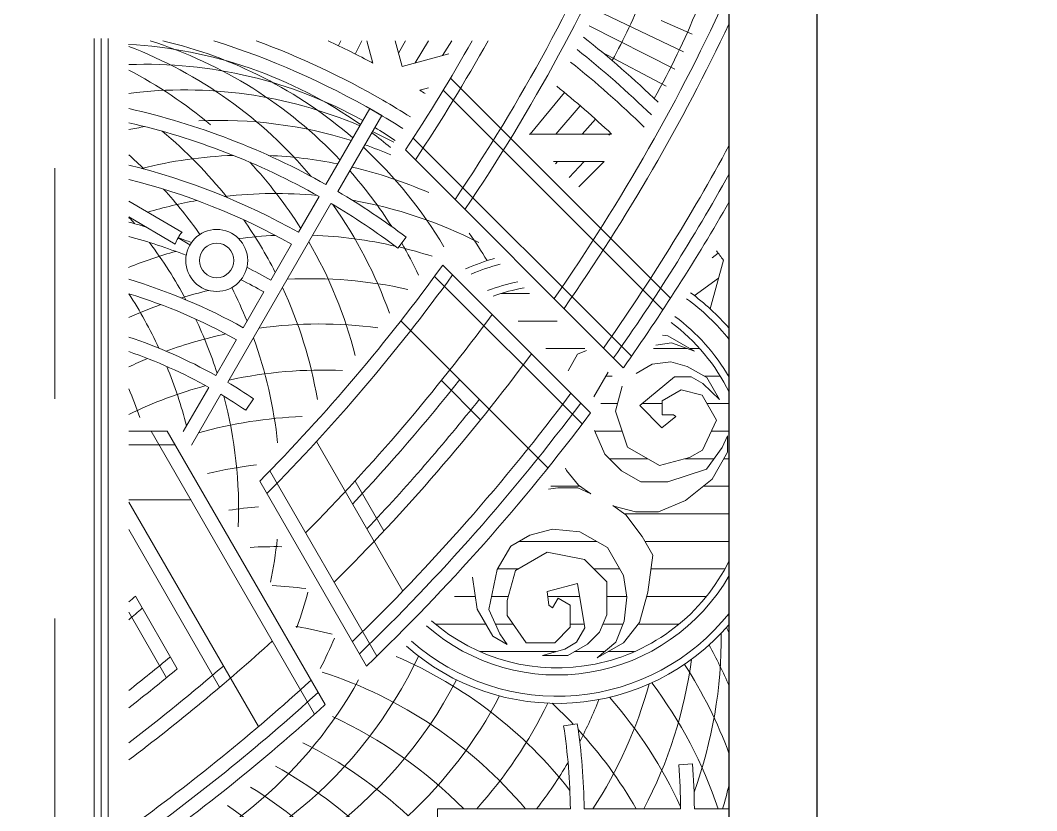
# Model space of a CAD drawing. Header units: inches. Extents: x -6.2 to 19.1, y -0.3 to 14.3.
# Drawn here: x 5.611 to 7.058, y 9.415 to 10.54 of the extents above; entities that cross this region are included whole.
import ezdxf

# ---------------------------------------------------------------- set-up
doc = ezdxf.new("R2010")
doc.units = ezdxf.units.IN
doc.header["$MEASUREMENT"] = 0
doc.layers.add('NOPLOT', color=40, linetype='Continuous', lineweight=5)

# ---------------------------------------------------------------- blocks, each defined once
blk = doc.blocks.new('FacePlate')
at = {"color": 0}
blk.add_line((1.2053, -3.1628), (1.2053, -4.7785), dxfattribs=at)
blk = doc.blocks.new('Linework')
at = {"color": 251, "true_color": 0x636466}
blk.add_lwpolyline([(-0.1616, -4.914), (0.1616, -4.914, -0.198912), (0.2942, -4.9689), (0.3902, -5.0649, 0.198912), (0.4786, -5.1015), (0.9562, -5.1015, 0.053283), (1.0751, -5.0888, 0.380805), (1.1731, -4.9544, -0.472574), (1.3717, -4.7559, 0.380805), (1.506, -4.6579, 0.053283), (1.5187, -4.539), (1.5187, -4.4821, 0.198912), (1.4821, -4.3937), (1.1712, -4.0828, -0.198912), (1.0812, -3.8655), (1.0812, -2.2498, -0.198912)], format="xyb", dxfattribs=at)
at = {"layer": 'NOPLOT', "color": 251, "true_color": 0x636466}
for p, q in [((1.0164, -2.5437), (0.8929, -2.4853)), ((1.0288, -2.519), (0.9845, -2.4994)), ((1.004, -2.5684), (0.8819, -2.5069)), ((0.5284, -2.5282), (0.5251, -2.5351)), ((0.5585, -2.5282), (0.5489, -2.5472)), ((0.574, -2.5599), (0.5655, -2.5282)), ((0.6158, -2.5646), (0.6061, -2.5282)), ((0.6208, -2.5282), (0.6108, -2.5459)), ((0.6531, -2.5282), (0.6345, -2.5596)), ((0.6863, -2.5282), (0.6731, -2.5493)), ((0.9002, -2.5442), (0.9916, -2.593)), ((0.5734, -2.5579), (0.5727, -2.5592)), ((0.6158, -2.5646), (0.6823, -2.5468)), ((0.6847, -2.5814), (0.9978, -2.8944)), ((0.6408, -2.5985), (0.6535, -2.5951)), ((0.6428, -2.598), (0.642, -2.5993)), ((0.6743, -2.5987), (0.9868, -2.9112)), ((0.8468, -2.6017), (0.7981, -2.6609)), ((0.5698, -2.6247), (0.5074, -2.7329)), ((0.5868, -2.6345), (0.5698, -2.6247)), ((0.8692, -2.6206), (0.8345, -2.6609)), ((0.5868, -2.6345), (0.5243, -2.7427)), ((0.8912, -2.6399), (0.8722, -2.6609)), ((0.914, -2.6609), (0.7964, -2.6609)), ((0.9127, -2.6597), (0.9099, -2.6627)), ((0.6314, -2.6667), (0.9421, -2.9773)), ((0.9306, -2.9936), (0.6204, -2.6834)), ((0.9034, -2.7002), (0.8312, -2.7002)), ((0.837, -2.7002), (0.8343, -2.7032)), ((0.8747, -2.7002), (0.8536, -2.7226)), ((0.8673, -2.7362), (0.9034, -2.7002)), ((0.1214, -3.0378), (0.1214, -2.7093)), ((0.2266, -2.7563), (0.3025, -2.8007)), ((0.5145, -2.7596), (0.3675, -3.0143)), ((0.4976, -2.7498), (0.4682, -2.8008)), ((0.2266, -2.779), (0.2926, -2.8176)), ((0.2969, -2.8088), (0.3138, -2.8187)), ((0.4584, -2.8178), (0.4289, -2.8687)), ((0.6215, -2.8077), (0.6097, -2.8233)), ((1.0657, -2.8305), (1.057, -2.837)), ((0.8839, -3.0578), (0.6736, -2.8475)), ((1.0543, -2.9099), (1.073, -2.8403)), ((0.6619, -2.8635), (0.872, -3.0736)), ((1.066, -2.8663), (1.0316, -2.891)), ((0.4191, -2.8857), (0.3897, -2.9366)), ((1.0545, -2.9091), (1.0544, -2.9092)), ((0.6141, -2.9266), (0.8234, -3.1359)), ((0.9865, -2.9471), (0.9941, -2.9482)), ((0.9941, -2.9482), (1.0319, -2.97)), ((0.3799, -2.9536), (0.3505, -3.0045)), ((0.999, -2.958), (0.9769, -2.9613)), ((1.0319, -2.97), (0.999, -2.958)), ((0.8519, -2.998), (0.8655, -2.9744)), ((0.8655, -2.9744), (0.8784, -2.9691)), ((0.9717, -2.9885), (0.9489, -3.0017)), ((0.9983, -2.9854), (0.9717, -2.9885)), ((1.0216, -2.9916), (0.9983, -2.9854)), ((1.0494, -3.0077), (1.0216, -2.9916)), ((0.9091, -2.9998), (0.8888, -3.035)), ((0.9539, -3.0473), (1.0035, -3.0066)), ((1.0035, -3.0066), (1.0271, -3.0066)), ((1.0271, -3.0066), (1.0438, -3.0162)), ((1.0675, -3.039), (1.0494, -3.0077)), ((0.3407, -3.0215), (0.3044, -3.0844)), ((0.6716, -3.0118), (0.7274, -3.0676)), ((0.929, -3.0197), (0.9194, -3.0553)), ((1.0438, -3.0162), (1.0675, -3.039)), ((0.3577, -3.0313), (0.3158, -3.104)), ((1.013, -3.0248), (0.9858, -3.0406)), ((1.0429, -3.0328), (1.013, -3.0248)), ((1.0633, -3.0681), (1.0429, -3.0328)), ((0.3932, -3.0539), (0.4042, -3.0377)), ((0.9855, -3.0789), (0.9539, -3.0473)), ((0.9858, -3.0406), (0.9858, -3.0605)), ((0.9194, -3.0553), (0.9367, -3.1068)), ((1.0055, -3.0632), (0.9855, -3.0789)), ((0.9858, -3.0605), (1.0019, -3.0605)), ((1.0019, -3.0605), (1.0019, -3.0605)), ((1.0019, -3.0605), (1.0055, -3.0632)), ((1.0055, -3.0632), (1.0055, -3.0632)), ((1.0055, -3.0632), (1.0055, -3.0632)), ((1.0433, -3.1108), (1.0633, -3.0681)), ((0.2266, -3.0838), (0.2815, -3.0838)), ((0.2588, -3.0838), (0.4913, -3.4865)), ((0.2815, -3.0838), (0.5062, -3.4731)), ((0.8894, -3.0831), (0.9045, -3.1166)), ((1.0711, -3.1073), (1.0791, -3.0905)), ((1.0791, -3.0905), (1.0791, -3.1139)), ((0.2266, -3.1034), (0.2928, -3.1034)), ((0.4938, -3.0987), (0.6166, -3.3114)), ((0.9367, -3.1068), (0.982, -3.1329)), ((1.0491, -3.138), (1.0711, -3.1073)), ((0.9045, -3.1166), (0.928, -3.1402)), ((0.982, -3.1329), (1.0249, -3.1214)), ((1.0249, -3.1214), (1.0433, -3.1108)), ((1.0791, -3.1139), (1.0569, -3.1524)), ((0.8499, -3.1396), (0.8481, -3.1364)), ((0.9939, -3.156), (1.0491, -3.138)), ((0.4274, -3.1405), (0.5796, -3.4041)), ((0.8667, -3.1607), (0.8499, -3.1396)), ((0.928, -3.1402), (0.9554, -3.156)), ((1.0569, -3.1524), (1.019, -3.1827)), ((0.4132, -3.155), (0.5651, -3.4182)), ((0.5488, -3.1548), (0.5898, -3.2258)), ((0.824, -3.1664), (0.8373, -3.1644)), ((0.8373, -3.1644), (0.8658, -3.1644)), ((0.8658, -3.1644), (0.8845, -3.1729)), ((0.8845, -3.1729), (0.8667, -3.1607)), ((0.9554, -3.156), (0.9939, -3.156)), ((0.2266, -3.1818), (0.3154, -3.1818)), ((0.2266, -3.1848), (0.4112, -3.5044)), ((0.9157, -3.1898), (0.9344, -3.2029)), ((0.9173, -3.1905), (0.9157, -3.1898)), ((0.948, -3.1987), (0.9173, -3.1905)), ((1.019, -3.1827), (0.9809, -3.1987)), ((0.9344, -3.2029), (0.9572, -3.2338)), ((0.9809, -3.1987), (0.948, -3.1987)), ((0.2266, -3.224), (0.3561, -3.4483)), ((0.8299, -3.2231), (0.7977, -3.2317)), ((0.8689, -3.227), (0.8299, -3.2231)), ((0.7977, -3.2317), (0.7703, -3.2475)), ((0.9081, -3.2496), (0.8689, -3.227)), ((0.9572, -3.2338), (0.9725, -3.2604)), ((0.7703, -3.2475), (0.7511, -3.2809)), ((0.9309, -3.2891), (0.9081, -3.2496)), ((0.8223, -3.256), (0.777, -3.2821)), ((0.8755, -3.2667), (0.8223, -3.256)), ((0.9072, -3.2984), (0.8755, -3.2667)), ((0.9725, -3.2604), (0.9654, -3.3129)), ((0.7511, -3.2809), (0.7391, -3.3377)), ((0.777, -3.2821), (0.7655, -3.325)), ((0.7227, -3.3372), (0.7158, -3.2917)), ((0.9357, -3.3203), (0.9309, -3.2891)), ((0.8221, -3.3121), (0.8653, -3.3006)), ((0.8248, -3.3314), (0.8221, -3.3121)), ((0.8653, -3.3006), (0.8757, -3.3639)), ((0.9072, -3.3454), (0.9072, -3.2984)), ((0.7655, -3.325), (0.7655, -3.3462)), ((0.8378, -3.3216), (0.8298, -3.3355)), ((0.8551, -3.3316), (0.8378, -3.3216)), ((0.9319, -3.3541), (0.9357, -3.3203)), ((0.9654, -3.3129), (0.9538, -3.3562)), ((0.7449, -3.3757), (0.7227, -3.3372)), ((0.7391, -3.3377), (0.7547, -3.3721)), ((0.8298, -3.3355), (0.8248, -3.3314)), ((0.8298, -3.3355), (0.8298, -3.3355)), ((0.8298, -3.3355), (0.8298, -3.3355)), ((0.8298, -3.3355), (0.8298, -3.3355)), ((0.8551, -3.363), (0.8551, -3.3316)), ((0.1214, -3.3506), (0.1214, -4.1523)), ((0.2266, -3.3416), (0.2804, -3.4348)), ((0.7655, -3.3462), (0.7925, -3.3849)), ((0.8967, -3.3699), (0.9072, -3.3454)), ((0.92, -3.3843), (0.9319, -3.3541)), ((0.8332, -3.3849), (0.8551, -3.363)), ((0.8757, -3.3639), (0.8639, -3.3843)), ((0.8796, -3.387), (0.8967, -3.3699)), ((0.9538, -3.3562), (0.9309, -3.3849)), ((0.7652, -3.3874), (0.7449, -3.3757)), ((0.7547, -3.3721), (0.7652, -3.3874)), ((0.8639, -3.3843), (0.8472, -3.394)), ((0.8932, -3.4067), (0.92, -3.3843)), ((0.7925, -3.3849), (0.8332, -3.3849)), ((0.8472, -3.394), (0.8157, -3.4031)), ((0.8518, -3.4031), (0.8796, -3.387)), ((0.9309, -3.3849), (0.8932, -3.4067)), ((0.8157, -3.4031), (0.8518, -3.4031)), ((0.8457, -3.5032), (0.8651, -3.5002)), ((1.0291, -3.5572), (1.0095, -3.5586)), ((0.8553, -3.6215), (0.6662, -3.6215)), ((0.6662, -3.6411), (0.6662, -3.6215)), ((1.0121, -3.6215), (0.8749, -3.6215)), ((1.0812, -3.6215), (1.0317, -3.6215))]:
    blk.add_line(p, q, dxfattribs=at)
at = {"layer": 'NOPLOT', "color": 251, "linetype": 'Continuous', "true_color": 0x636466}
for p, q in [((0.7562, -2.8879), (0.7972, -2.8879)), ((0.7809, -2.9271), (0.8364, -2.9271)), ((0.8201, -2.9663), (0.8756, -2.9663)), ((0.9735, -2.9663), (1.0217, -2.9663)), ((1.0254, -2.9663), (1.0393, -2.9663)), ((0.9058, -3.0055), (0.9148, -3.0055)), ((1.0456, -3.0055), (1.0685, -3.0055)), ((0.8985, -3.0447), (0.9223, -3.0447)), ((0.957, -3.0447), (0.9858, -3.0447)), ((1.0498, -3.0447), (1.0812, -3.0447)), ((0.8897, -3.0839), (0.929, -3.0839)), ((1.0559, -3.0839), (1.0812, -3.0839)), ((0.911, -3.1231), (0.9651, -3.1231)), ((1.0185, -3.1231), (1.0597, -3.1231)), ((1.0738, -3.1231), (1.0812, -3.1231)), ((0.8273, -3.1623), (0.869, -3.1623)), ((1.0445, -3.1623), (1.0812, -3.1623)), ((0.9325, -3.2015), (1.0812, -3.2015)), ((0.7821, -3.2407), (0.8926, -3.2407)), ((0.9612, -3.2407), (1.0812, -3.2407)), ((0.7516, -3.2799), (0.7808, -3.2799)), ((0.8888, -3.2799), (0.9256, -3.2799)), ((0.9699, -3.2799), (1.0751, -3.2799)), ((0.6904, -3.3192), (0.72, -3.3192)), ((0.743, -3.3192), (0.7671, -3.3192)), ((0.8231, -3.3192), (0.8683, -3.3192)), ((0.9072, -3.3192), (0.9355, -3.3192)), ((0.9637, -3.3192), (1.0488, -3.3192)), ((0.6628, -3.3584), (0.7349, -3.3584)), ((0.7485, -3.3584), (0.774, -3.3584)), ((0.8551, -3.3584), (0.8748, -3.3584)), ((0.9016, -3.3584), (0.9302, -3.3584)), ((0.9521, -3.3584), (1.0101, -3.3584)), ((0.7262, -3.3976), (0.8347, -3.3976)), ((0.8613, -3.3976), (0.9041, -3.3976)), ((0.909, -3.3976), (0.9467, -3.3976))]:
    blk.add_line(p, q, dxfattribs=at)
at = {"layer": 'NOPLOT', "color": 251, "true_color": 0x636466}
for points in [[(0.0529, -4.914, 0.081286), (0.1776, -4.1523), (0.1776, -2.5249)], [(0.0633, -4.914, 0.080941), (0.1874, -4.1523), (0.1874, -2.5249)], [(0.0736, -4.914, 0.080598), (0.1972, -4.1523), (0.1972, -2.5249)], [(0.2266, -3.4778, 0.008026), (0.2958, -3.4222), (0.2361, -3.3188, -0.001166), (0.2266, -3.3267)]]:
    blk.add_lwpolyline(points, format="xyb", dxfattribs=at)
for radius in [0.0441, 0.0245]:
    blk.add_circle((0.3519, -2.8409), radius, dxfattribs=at)
for centre, radius, start, end in [((-1.4702, -1.2959), 2.6072, 325.9935, 337.0536), ((-1.4702, -1.2959), 2.6268, 325.9105, 337.1133), ((-1.4702, -1.2959), 2.8033, 325.2162, 335.5314), ((0, -2.063), 1.0394, 331.6585, 337.4137), ((0, -2.063), 1.1178, 330.6811, 337.9486), ((-1.4702, -1.2959), 2.8229, 325.1445, 334.6712), ((0.0656, -3.133), 0.6344, 43.2783, 72.4251), ((0.1301, -3.1458), 0.6344, 49.0709, 76.7903), ((0, -3.6313), 1.1566, 60, 72.5026), ((0, -3.6313), 1.1762, 60, 69.6911), ((0, -3.6313), 1.2154, 61.8197, 65.1734), ((-1.4702, -1.2959), 2.5092, 326.4286, 330.5868), ((-1.4702, -1.2959), 2.5288, 326.3389, 330.8369), ((0, -3.6313), 1.4114, 46.0161, 51.7518), ((0.1923, -3.1669), 0.6344, 54.9539, 86.9021), ((0, -3.1287), 0.6344, 39.9518, 69.0707), ((0, -3.6313), 1.3918, 45.7842, 51.5911), ((0, -3.6313), 1.3722, 45.5838, 51.4263), ((0.2513, -3.196), 0.6344, 60.8853, 92.2294), ((-0.0656, -3.133), 0.6344, 49.8774, 62.5727), ((0.306, -3.2325), 0.6344, 66.8262, 97.1845), ((0, -3.6313), 1.2154, 57.7557, 58.1803), ((0, -3.6313), 1.333, 46.711, 51.1722), ((0, -3.6313), 1.1762, 57.7519, 60), ((0, -3.6313), 1.0318, 60.5443, 77.3121), ((0, -3.6313), 1.1566, 57.7614, 60), ((0, -3.6313), 1.0122, 60.5549, 77.0622), ((0.3554, -3.2759), 0.6344, 72.7381, 92.6226), ((0.3554, -3.2759), 0.6344, 99.598, 101.7111), ((-0.1301, -3.1458), 0.6344, 38.4558, 50.402), ((0.1923, -3.1669), 0.6344, 50.1203, 53.1739), ((0.306, -3.2325), 0.6344, 61.9667, 65.0461), ((0.2513, -3.196), 0.6344, 56.0208, 59.1147), ((0.1301, -3.1458), 0.6344, 30.7438, 47.2619), ((0.3554, -3.2759), 0.6344, 67.3517, 70.9291), ((-1.4702, -1.2959), 2.9013, 324.8675, 331.5748), ((-0.1923, -3.1669), 0.6344, 45.9558, 48.6705), ((0.3987, -3.3253), 0.6344, 92.098, 104.0442), ((-0.0656, -3.133), 0.6344, 32.1713, 42.902), ((0.3987, -3.3253), 0.6344, 78.5797, 87.5482), ((0, -3.6313), 0.9534, 60.5891, 76.2489), ((0.0656, -3.133), 0.6344, 32.4518, 41.4203), ((0.3987, -3.3253), 0.6344, 66.3074, 76.7217), ((-1.4702, -1.2959), 2.9209, 324.8006, 330.8723), ((0, -3.6313), 0.9337, 60.6015, 75.9543), ((-0.1923, -3.1669), 0.6344, 34.9081, 42.3787), ((0.4353, -3.38), 0.6344, 84.598, 96.5442), ((0, -3.6313), 1.0318, 52.9612, 59.4557), ((0.4353, -3.38), 0.6344, 100.1213, 106.6371), ((0, -3.6313), 1.0122, 52.9612, 59.4452), ((0, -3.1287), 0.6344, 19.6033, 35.402), ((0.4353, -3.38), 0.6344, 62.8502, 80.0482), ((-1.4702, -1.2959), 2.9405, 324.7347, 330.194), ((0.4353, -3.38), 0.6344, 109.0147, 109.2006), ((0, -3.6313), 0.8749, 73.3776, 74.9888), ((-0.2513, -3.196), 0.6344, 39.9754, 41.0597), ((-0.1301, -3.1458), 0.6344, 26.993, 34.8787), ((0.3519, -2.8409), 0.0637, 140.8421, 158.5415), ((0.4643, -3.4389), 0.6344, 92.6213, 97.3569), ((0.4643, -3.4389), 0.6344, 77.098, 87.8287), ((0.1923, -3.1669), 0.6344, 30.8995, 35.1208), ((0, -3.6313), 0.8553, 68.8647, 74.6364), ((-0.2513, -3.196), 0.6344, 28.1486, 36.8941), ((0, -3.6313), 0.8749, 68.8325, 70.1467), ((-0.0656, -3.133), 0.6344, 14.3281, 30.1501), ((0.0656, -3.133), 0.6344, 25.3293, 29.9704), ((0.4643, -3.4389), 0.6344, 105.6059, 112.0064), ((0.4643, -3.4389), 0.6344, 72.1786, 76.6374), ((0, -3.6313), 1.333, 36.3972, 37.1077), ((-1.4702, -1.2959), 2.6464, 315.3714, 324.1049), ((0.8365, -3.1483), 0.323, 106.042, 113.729), ((0.8365, -3.1483), 0.3129, 105.0141, 113.0077), ((0, -3.6313), 0.8749, 60.6419, 63.1675), ((-1.4702, -1.2959), 2.666, 315.2556, 324.0374), ((0.4643, -3.4389), 0.6344, 67.5504, 67.5761), ((0, -3.6313), 0.7965, 60.7051, 73.4707), ((0, -3.6313), 0.8553, 60.6566, 63.1353), ((0.4855, -3.5012), 0.6344, 77.417, 93.007), ((0.8365, -3.1483), 0.2826, 101.4039, 110.5055), ((0, -3.6313), 0.7769, 60.7229, 73.0412), ((-0.306, -3.2325), 0.6344, 24.8758, 32.8725), ((0.4855, -3.5012), 0.6344, 103.2026, 106.8514), ((-0.1923, -3.1669), 0.6344, 22.1883, 26.9391), ((-0.1301, -3.1458), 0.6344, 9.7217, 24.8554), ((0.8365, -3.1483), 0.2725, 99.9823, 109.5349), ((0.8365, -3.1483), 0.323, 40.7178, 54.0695), ((0.4855, -3.5012), 0.6344, 109.6275, 114.0806), ((0.8365, -3.1483), 0.3129, 38.5208, 53.9622), ((-1.4702, -1.2959), 2.7445, 315.2333, 323.7772), ((0.8365, -3.1483), 0.2826, 29.979, 53.6364), ((-0.2513, -3.196), 0.6344, 17.8834, 25.3725), ((0.4983, -3.5657), 0.6344, 82.4986, 97.8117), ((0.8365, -3.1483), 0.2725, 26.0658, 53.5262), ((0, -3.6313), 0.7181, 60.7821, 71.6047), ((0.4983, -3.5657), 0.6344, 102.1275, 110.1242), ((-0.1923, -3.1669), 0.6344, 6.009, 19.9116), ((0, -3.6313), 0.6985, 60.804, 71.0691), ((-1.4702, -1.2959), 2.8229, 314.8003, 323.5315), ((0.4983, -3.5657), 0.6344, 112.695, 115.3558), ((-0.306, -3.2325), 0.6344, 14.2358, 22.305), ((0.5026, -3.6313), 0.6344, 87.4368, 102.1166), ((0.5026, -3.6313), 0.6344, 105.195, 115.7863), ((0, -3.6313), 0.7181, 55.7467, 59.2179), ((-1.4702, -1.2959), 2.7641, 316.8134, 321.6641), ((-0.3554, -3.2759), 0.6344, 19.4907, 23.4501), ((0, -3.6313), 0.6985, 55.7467, 59.196), ((-0.2513, -3.196), 0.6344, 357.8479, 14.805), ((-1.4702, -1.2959), 2.9013, 313.9922, 323.2993), ((-1.4702, -1.2959), 2.9209, 313.8964, 323.2432), ((-1.4702, -1.2959), 2.8033, 316.5714, 321.5705), ((0.4983, -3.6969), 0.6344, 92.2479, 105.7642), ((-1.4702, -1.2959), 2.9405, 313.802, 323.1878), ((0.4855, -3.7613), 0.6344, 96.9497, 103.3546), ((0.4643, -3.8236), 0.6344, 94.7759, 98.6319), ((-0.1923, -3.1669), 0.6344, 348.0074, 353.6134), ((0.4353, -3.8826), 0.6344, 89.1812, 93.2227), ((0.8365, -3.1483), 0.2725, 228.9402, 333.9342), ((0.8365, -3.1483), 0.2826, 228.83, 330.021), ((0.3987, -3.9372), 0.6344, 82.752, 87.0802), ((-0.1301, -3.1458), 0.6344, 340.072, 344.7), ((-1.4702, -1.2959), 2.666, 309.5292, 310.0722), ((0.8365, -3.1483), 0.3129, 228.5041, 321.4792), ((0.3554, -3.9866), 0.6344, 79.928, 80.0892), ((-0.1301, -3.1458), 0.6344, 339.9108, 340.072), ((0.3554, -3.9866), 0.6344, 75.3, 79.928), ((0.8365, -3.1483), 0.323, 228.3968, 319.2822), ((0.5026, -3.6313), 0.6344, 24.196, 24.9932), ((-1.4702, -1.2959), 2.8229, 306.9496, 312.3442), ((-0.0656, -3.133), 0.6344, 332.9198, 337.248), ((0.4353, -3.38), 0.6344, 339.9518, 0.7327), ((0.4983, -3.6969), 0.6344, 23.2304, 29.1005), ((0.0656, -3.133), 0.6344, 284.703, 334.703), ((-1.4702, -1.2959), 2.7445, 308.1911, 309.7816), ((0.3554, -3.9866), 0.6344, 38.1059, 66.6014), ((0.3987, -3.3253), 0.6344, 332.1713, 352.4496), ((-1.4702, -1.2959), 2.8033, 307.2516, 310.7957), ((0.306, -4.03), 0.6344, 40.0884, 71.9926), ((0.4855, -3.7613), 0.6344, 20.0918, 33.0021), ((0.1301, -3.1458), 0.6344, 278.7528, 332.5906), ((-1.4702, -1.2959), 2.9013, 305.7935, 312.4016), ((0, -3.1287), 0.6344, 290.9694, 330.8188), ((0.4643, -3.8236), 0.6344, 18.5797, 36.9863), ((-1.4702, -1.2959), 2.9209, 305.5167, 312.3171), ((0.3554, -3.2759), 0.6344, 326.993, 344.6627), ((0.1923, -3.1669), 0.6344, 312.9519, 332.4078), ((0.2513, -3.196), 0.6344, 317.8834, 334.3083), ((0.3987, -3.9372), 0.6344, 43.4262, 47.2672), ((0.306, -3.2325), 0.6344, 332.4754, 338.4263), ((0.4353, -3.8826), 0.6344, 24.598, 41.4452), ((-1.4702, -1.2959), 2.9405, 305.2446, 312.2337), ((0.2513, -4.0665), 0.6344, 44.5508, 65.2895), ((0, -3.6313), 0.8749, 0.6419, 8.6118), ((0, -3.6313), 0.8553, 0.6566, 8.6118), ((0.3987, -3.9372), 0.6344, 29.8499, 42.5246), ((0.1923, -4.0956), 0.6344, 47.0481, 63.5826), ((0.306, -3.2325), 0.6344, 322.1883, 329.3941), ((0, -3.6313), 1.0318, 0.5443, 4.1188), ((0.1301, -4.1167), 0.6344, 30.195, 61.2045), ((0, -3.6313), 1.0122, 0.5548, 4.1188), ((0.4643, -3.4389), 0.6344, 343.2783, 346.5206), ((0.0656, -4.1295), 0.6344, 22.695, 58.1994), ((0, -4.1338), 0.6344, 15.195, 54.6229)]:
    blk.add_arc(centre, radius, start, end, dxfattribs=at)

msp = doc.modelspace()

# ---------------------------------------------------------------- block references
at = {"color": 1}
msp.add_blockref('FacePlate', (5.5397, 13.952), dxfattribs=at)
at = {"color": 0}
msp.add_blockref('Linework', (5.5388, 13.039), dxfattribs=at)

doc.saveas('drawing.dxf')
